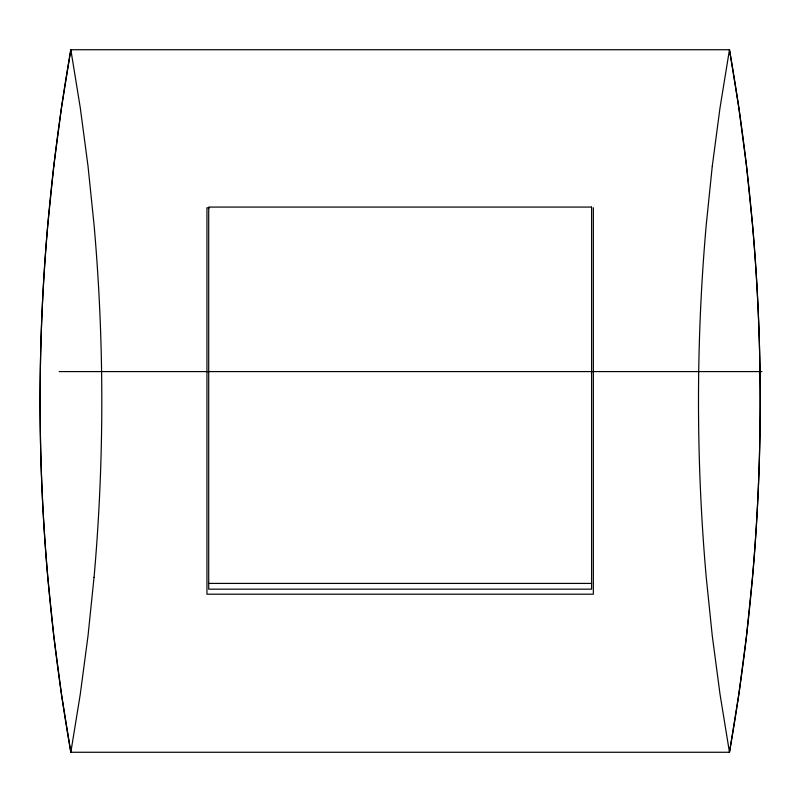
<?xml version="1.0" encoding="UTF-8"?>
<svg xmlns="http://www.w3.org/2000/svg" width="802" height="802" viewBox="0 0 802 802"><rect width="100%" height="100%" fill="white"/><g stroke="black" fill="none" stroke-linecap="round" stroke-linejoin="round"><path stroke-width="1.2" d="M209.452 207.798L206.956 207.798L206.956 594.202L593.35 594.202L593.35 207.798M59.198 371.587L761.9 371.587M208.71 583.415L591.595 583.415M53.784 166.154L47.799 224.69A1439.47 1021.678 90 0 0 47.789 577.31L53.784 635.846L61.463 694.181L70.837 752.266L729.469 752.266L738.842 694.181L746.522 635.846L752.507 577.31A1439.47 1021.678 90 0 0 752.507 224.69L746.522 166.154L738.842 107.819L729.469 49.734L70.837 49.734L61.463 107.819L53.784 166.154M94.045 577.31L88.019 635.846L80.28 694.181L70.837 752.266A2022.614 2022.614 0 0 1 70.837 49.734L80.28 107.819L88.019 166.154L94.045 224.69A1428.793 1014.099 90 0 1 94.055 577.31M712.276 166.154L706.251 224.69A1428.793 1014.099 -90 0 0 706.241 577.31L712.276 635.846L720.016 694.181L729.469 752.266A2022.614 2022.614 0 0 0 729.469 49.734L720.016 107.819L712.276 166.154M591.595 207.076L208.71 207.076L208.71 589.169L591.595 589.169L591.595 207.076"/></g></svg>
